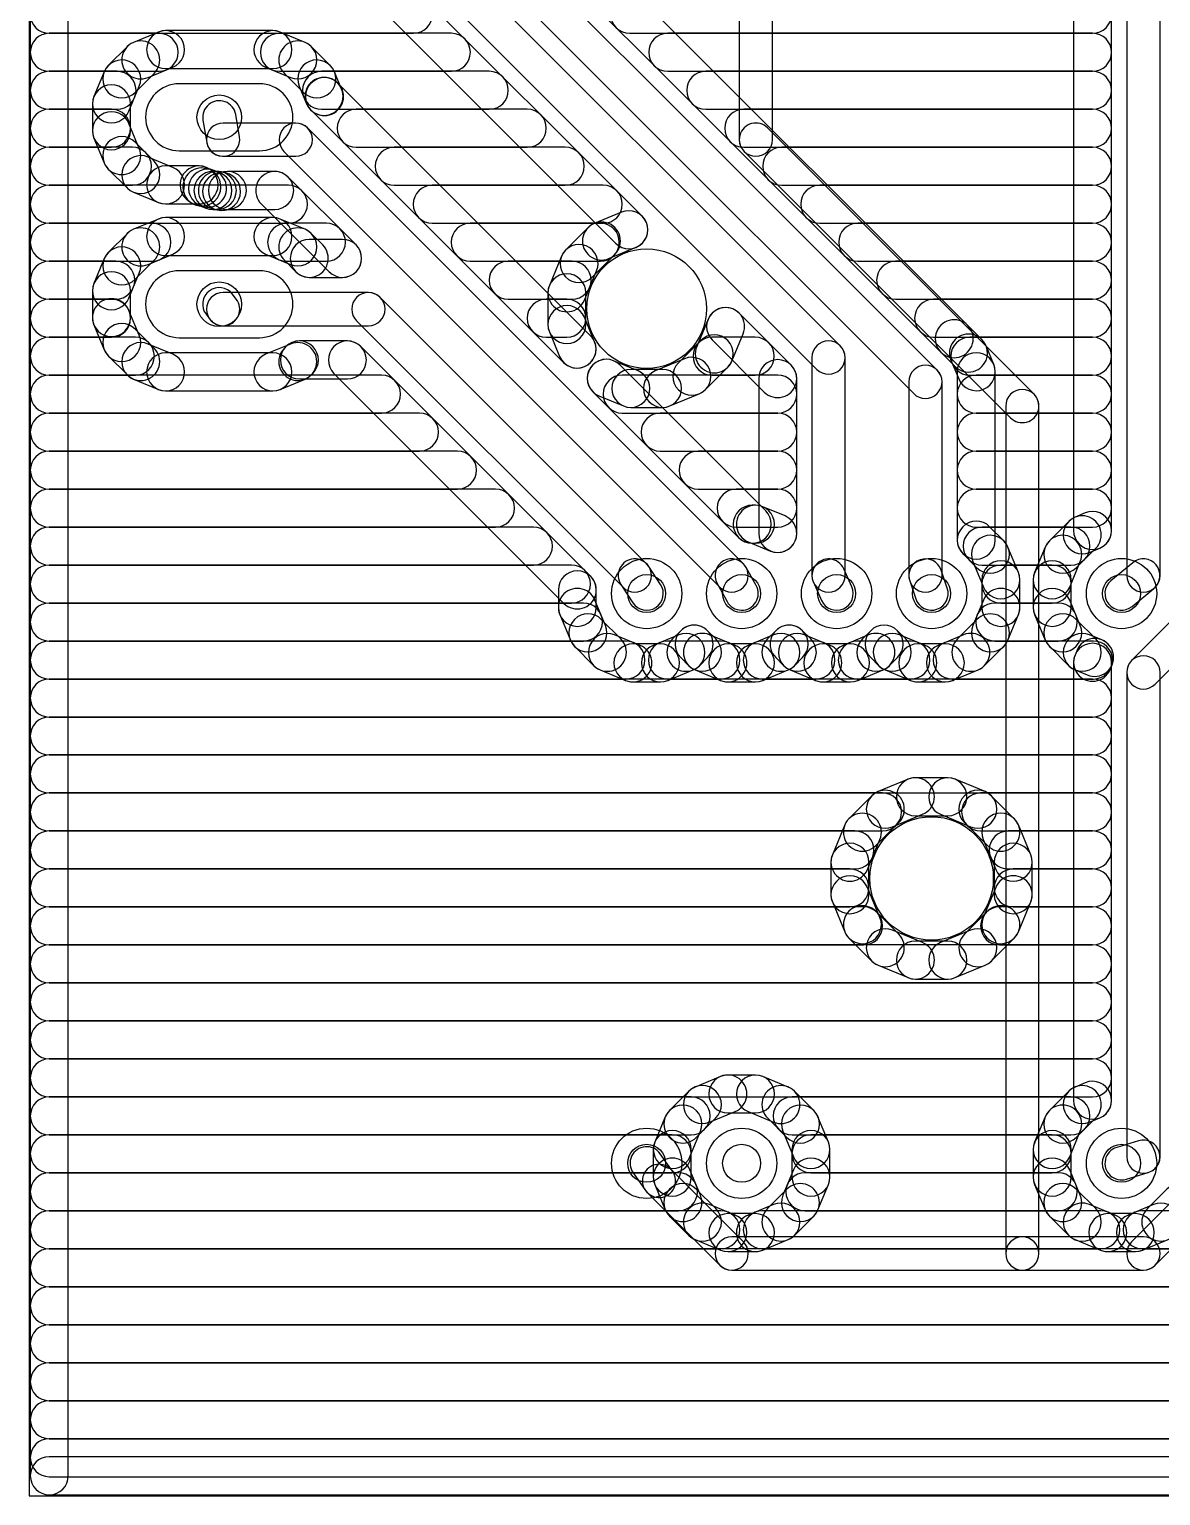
# Model space of a CAD drawing. Extents: x 0 to 108, y 0 to 85.
# Drawn here: x 0 to 30.26, y 0 to 39.22 of the extents above; entities that cross this region are included whole.
import ezdxf

# ---------------------------------------------------------------- set-up
doc = ezdxf.new("R2010")
doc.units = 0
for name, color, linetype in [('16', 174, 'CONTINUOUS'), ('17', 94, 'CONTINUOUS'), ('20', 178, 'CONTINUOUS'), ('44', 250, 'CONTINUOUS')]:
    doc.layers.add(name, color=color, linetype=linetype)

# ---------------------------------------------------------------- blocks, each defined once
blk = doc.blocks.new('ROUNDP')
blk.add_circle((0, 0), 0.5)
blk = doc.blocks.new('LONGP120')
blk.add_lwpolyline([(-0.6, -0.5), (0.6, -0.5, 1), (0.6, 0.5), (-0.6, 0.5, 1)], format="xyb", close=True)

msp = doc.modelspace()

# ---------------------------------------------------------------- linework, layer by layer
at = {"layer": '16'}
for points in [[(1.0414, 0.5334), (1.0414, 84.5466, 1), (0.0254, 84.5466), (0.0254, 0.5334, 1)], [(29.3497, 62.8269), (29.3497, 24.6126, 1), (30.2387, 24.6126), (30.2387, 62.8269, 1)], [(27.9273, 55.8261), (27.9273, 25.8161, 1), (28.9433, 25.8161), (28.9433, 55.8261, 1)], [(19.8755, 36.2712), (19.8755, 49.2252, 1), (18.9865, 49.2252), (18.9865, 36.2712, 1)], [(25.0939, 31.3054), (8.2537, 48.1456, 1), (7.5352, 47.4272), (24.3754, 30.587, 1)], [(24.2792, 30.1085), (7.439, 46.9487, 1), (6.8104, 46.3201), (23.6506, 29.4799, 1)], [(21.6884, 30.7562), (10.6775, 41.7671, 1), (10.0489, 41.1385), (21.0598, 30.1276, 1)], [(9.4411, 39.7347), (15.6735, 33.5023, 1), (16.392, 34.2207), (10.1595, 40.4531, 1)], [(0.5334, 39.116), (10.2702, 39.116, 1), (10.2702, 40.132), (0.5334, 40.132, 1)], [(16.0569, 39.116), (28.4353, 39.116, 1), (28.4353, 40.132), (16.0569, 40.132, 1)], [(0.5334, 38.1), (3.4724, 38.1, 1), (3.4724, 39.116), (0.5334, 39.116, 1)], [(2.6212, 38.7634), (2.1121, 38.2544, 1), (2.8306, 37.5359), (3.3396, 38.045, 1)], [(3.4512, 39.1491), (2.786, 38.8736, 1), (3.1748, 37.9349), (3.84, 38.2104, 1)], [(6.5144, 39.1877), (3.6456, 39.1877, 1), (3.6456, 38.1717), (6.5144, 38.1717, 1)], [(7.374, 38.8736), (6.7088, 39.1491, 1), (6.32, 38.2104), (6.9852, 37.9349, 1)], [(6.6876, 38.1), (11.2862, 38.1, 1), (11.2862, 39.116), (6.6876, 39.116, 1)], [(8.0479, 38.2544), (7.5388, 38.7634, 1), (6.8203, 38.045), (7.3294, 37.5359, 1)], [(17.0729, 38.1), (28.4353, 38.1, 1), (28.4353, 39.116), (17.0729, 39.116, 1)], [(0.5334, 37.084), (2.3458, 37.084, 1), (2.3458, 38.1), (0.5334, 38.1, 1)], [(2.002, 38.0895), (1.7265, 37.4244, 1), (2.6652, 37.0356), (2.9407, 37.7007, 1)], [(8.3513, 37.6228), (8.158, 38.0895, 1), (7.2193, 37.7007), (7.4127, 37.234, 1)], [(7.8142, 37.084), (12.3022, 37.084, 1), (12.3022, 38.1), (7.8142, 38.1, 1)], [(18.0889, 37.084), (28.4353, 37.084, 1), (28.4353, 38.1), (18.0889, 38.1, 1)], [(1.6878, 37.23), (1.6878, 36.51, 1), (2.7038, 36.51), (2.7038, 37.23, 1)], [(8.0888, 37.8926), (8.0763, 37.8977, 1), (7.6877, 36.959), (7.7001, 36.9539, 1)], [(15.0077, 31.0283), (8.2537, 37.7824, 1), (7.5352, 37.064), (14.2893, 30.3099, 1)], [(5.6198, 36.3456), (5.5182, 36.9444, 1), (4.6418, 36.7956), (4.7434, 36.1968, 1)], [(0.5334, 36.068), (2.1958, 36.068, 1), (2.1958, 37.084), (0.5334, 37.084, 1)], [(1.7265, 36.3156), (2.002, 35.6505, 1), (2.9407, 36.0393), (2.6652, 36.7044, 1)], [(8.7417, 36.068), (13.3182, 36.068, 1), (13.3182, 37.084), (8.7417, 37.084, 1)], [(19.1049, 36.068), (28.4353, 36.068, 1), (28.4353, 37.084), (19.1049, 37.084, 1)], [(7.1247, 36.7157), (5.1816, 36.7157, 1), (5.1816, 35.8267), (7.1247, 35.8267, 1)], [(19.0976, 24.9269), (7.439, 36.5855, 1), (6.8104, 35.9569), (18.469, 24.2983, 1)], [(26.87, 29.4608), (19.7453, 36.5855, 1), (19.1167, 35.9569), (26.2414, 28.8322, 1)], [(2.1121, 35.4856), (2.6212, 34.9766, 1), (3.3396, 35.695), (2.8306, 36.2041, 1)], [(0.5334, 35.052), (2.7562, 35.052, 1), (2.7562, 36.068), (0.5334, 36.068, 1)], [(2.786, 34.8664), (3.4512, 34.5909, 1), (3.84, 35.5296), (3.1748, 35.8051, 1)], [(9.7577, 35.052), (14.3342, 35.052, 1), (14.3342, 36.068), (9.7577, 36.068, 1)], [(20.1209, 35.052), (28.4353, 35.052, 1), (28.4353, 36.068), (20.1209, 36.068, 1)], [(3.6456, 34.5523), (4.5399, 34.5523, 1), (4.5399, 35.5683), (3.6456, 35.5683, 1)], [(4.2458, 34.646), (4.3213, 34.5924, 1), (4.9095, 35.4209), (4.834, 35.4745, 1)], [(4.5022, 34.5114), (4.6542, 34.4767, 1), (4.8805, 35.4672), (4.7286, 35.5019, 1)], [(4.5729, 34.5026), (4.7169, 34.443, 1), (5.1057, 35.3816), (4.9617, 35.4413, 1)], [(4.9113, 34.4043), (5.0283, 34.4043, 1), (5.0283, 35.4203), (4.9113, 35.4203, 1)], [(4.9152, 34.4171), (5.0293, 34.391, 1), (5.2556, 35.3815), (5.1415, 35.4075, 1)], [(5.2274, 34.3854), (5.381, 34.4115, 1), (5.2111, 35.4131), (5.0574, 35.3871, 1)], [(5.2961, 34.4043), (6.5618, 34.4043, 1), (6.5618, 35.4203), (5.2961, 35.4203, 1)], [(6.2026, 34.5531), (8.0187, 32.737, 1), (8.7371, 33.4554), (6.921, 35.2715, 1)], [(0.5334, 34.036), (6.9301, 34.036, 1), (6.9301, 35.052), (0.5334, 35.052, 1)], [(10.7737, 34.036), (15.3502, 34.036, 1), (15.3502, 35.052), (10.7737, 35.052, 1)], [(21.1369, 34.036), (28.4353, 34.036, 1), (28.4353, 35.052), (21.1369, 35.052, 1)], [(3.4512, 34.1491), (2.786, 33.8736, 1), (3.1748, 32.9349), (3.84, 33.2104, 1)], [(6.5144, 34.1877), (3.6456, 34.1877, 1), (3.6456, 33.1717), (6.5144, 33.1717, 1)], [(7.374, 33.8736), (6.7088, 34.1491, 1), (6.32, 33.2104), (6.9852, 32.9349, 1)], [(15.8383, 34.3308), (15.1071, 34.0279, 1), (15.4959, 33.0893), (16.2271, 33.3922, 1)], [(0.5334, 33.02), (3.2793, 33.02, 1), (3.2793, 34.036), (0.5334, 34.036, 1)], [(2.6212, 33.7634), (2.1121, 33.2544, 1), (2.8306, 32.5359), (3.3396, 33.045, 1)], [(6.8807, 33.02), (7.9461, 33.02, 1), (7.9461, 34.036), (6.8807, 34.036, 1)], [(7.8468, 33.4554), (7.5388, 33.7634, 1), (6.8203, 33.045), (7.1284, 32.737, 1)], [(11.7897, 33.02), (15.2709, 33.02, 1), (15.2709, 34.036), (11.7897, 34.036, 1)], [(14.9423, 33.9178), (14.3422, 33.3177, 1), (15.0606, 32.5993), (15.6607, 33.1994, 1)], [(22.1529, 33.02), (28.4353, 33.02, 1), (28.4353, 34.036), (22.1529, 34.036, 1)], [(2.002, 33.0895), (1.7265, 32.4244, 1), (2.6652, 32.0356), (2.9407, 32.7007, 1)], [(8.3779, 33.6042), (7.4876, 33.6042, 1), (7.4876, 32.5882), (8.3779, 32.5882, 1)], [(14.2321, 33.1529), (13.9073, 32.3688, 1), (14.8459, 31.98), (15.1707, 32.7641, 1)], [(0.5334, 32.004), (2.3127, 32.004, 1), (2.3127, 33.02), (0.5334, 33.02, 1)], [(12.8057, 32.004), (14.5165, 32.004, 1), (14.5165, 33.02), (12.8057, 33.02, 1)], [(23.1689, 32.004), (28.4353, 32.004, 1), (28.4353, 33.02), (23.1689, 33.02, 1)], [(1.6878, 32.23), (1.6878, 31.51, 1), (2.7038, 31.51), (2.7038, 32.23, 1)], [(13.8686, 32.1744), (13.8686, 31.3256, 1), (14.8846, 31.3256), (14.8846, 32.1744, 1)], [(5.5345, 32.0075), (5.4329, 32.1402, 1), (4.7271, 31.5998), (4.8287, 31.4671, 1)], [(9.0678, 32.1818), (5.1816, 32.1818, 1), (5.1816, 31.2928), (9.0678, 31.2928, 1)], [(16.5068, 24.9269), (9.3821, 32.0516, 1), (8.7535, 31.423), (15.8782, 24.2983, 1)], [(0.5334, 30.988), (2.2016, 30.988, 1), (2.2016, 32.004), (0.5334, 32.004, 1)], [(1.7265, 31.3156), (2.002, 30.6505, 1), (2.9407, 31.0393), (2.6652, 31.7044, 1)], [(13.8217, 30.988), (14.3766, 30.988, 1), (14.3766, 32.004), (13.8217, 32.004, 1)], [(13.9073, 31.1312), (14.1792, 30.4747, 1), (15.1179, 30.8635), (14.8459, 31.52, 1)], [(18.7879, 30.3471), (19.0908, 31.0783, 1), (18.1522, 31.4671), (17.8493, 30.7359, 1)], [(18.2623, 30.9135), (19.656, 29.5198, 1), (20.3744, 30.2382), (18.9807, 31.632, 1)], [(24.1849, 30.988), (28.4353, 30.988, 1), (28.4353, 32.004), (24.1849, 32.004, 1)], [(25.4761, 30.9232), (25.0939, 31.3054, 1), (24.3754, 30.587), (24.7577, 30.2047, 1)], [(0.5334, 29.972), (2.8362, 29.972, 1), (2.8362, 30.988), (0.5334, 30.988, 1)], [(2.1121, 30.4856), (2.6212, 29.9766, 1), (3.3396, 30.695), (2.8306, 31.2041, 1)], [(18.0777, 29.5822), (18.6778, 30.1823, 1), (17.9594, 30.9007), (17.3593, 30.3006, 1)], [(18.2571, 29.972), (19.4142, 29.972, 1), (19.4142, 30.988), (18.2571, 30.988, 1)], [(25.7931, 30.2589), (25.5862, 30.7584, 1), (24.6476, 30.3695), (24.8545, 29.8701, 1)], [(25.1517, 29.972), (28.4353, 29.972, 1), (28.4353, 30.988), (25.1517, 30.988, 1)], [(2.786, 29.8664), (3.4512, 29.5909, 1), (3.84, 30.5296), (3.1748, 30.8051, 1)], [(6.7088, 29.5909), (7.374, 29.8664, 1), (6.9852, 30.8051), (6.32, 30.5296, 1)], [(7.5388, 29.9766), (7.5814, 30.0192, 1), (6.863, 30.7376), (6.8203, 30.695, 1)], [(7.2222, 29.8704), (8.5049, 29.8704, 1), (8.5049, 30.8864), (7.2222, 30.8864, 1)], [(8.1457, 30.0192), (14.2966, 23.8683, 1), (15.015, 24.5867), (8.8641, 30.7376, 1)], [(21.8186, 24.6126), (21.8186, 30.4419, 1), (20.9296, 30.4419), (20.9296, 24.6126, 1)], [(3.6456, 29.5523), (6.5144, 29.5523, 1), (6.5144, 30.5682), (3.6456, 30.5682, 1)], [(15.2347, 29.4192), (15.8912, 29.1473, 1), (16.28, 30.0859), (15.6235, 30.3579, 1)], [(19.6927, 26.3434), (15.7883, 30.2477, 1), (15.0699, 29.5293), (18.9743, 25.625, 1)], [(17.1288, 29.1473), (17.9129, 29.4721, 1), (17.5241, 30.4107), (16.74, 30.0859, 1)], [(19.5072, 29.879), (19.5072, 25.7372, 1), (20.5232, 25.7372), (20.5232, 29.879, 1)], [(24.4094, 24.6126), (24.4094, 29.7942, 1), (23.5204, 29.7942), (23.5204, 24.6126, 1)], [(25.8318, 25.5584), (25.8318, 30.0645, 1), (24.8158, 30.0645), (24.8158, 25.5584, 1)], [(0.5334, 28.956), (9.4193, 28.956, 1), (9.4193, 29.972), (0.5334, 29.972, 1)], [(15.8537, 28.956), (20.0152, 28.956, 1), (20.0152, 29.972), (15.8537, 29.972, 1)], [(16.0856, 29.1086), (16.9344, 29.1086, 1), (16.9344, 30.1246), (16.0856, 30.1246, 1)], [(25.3238, 28.956), (28.4353, 28.956, 1), (28.4353, 29.972), (25.3238, 29.972, 1)], [(27.0002, 6.477), (27.0002, 29.1465, 1), (26.1112, 29.1465), (26.1112, 6.477, 1)], [(0.5334, 27.94), (10.4353, 27.94, 1), (10.4353, 28.956), (0.5334, 28.956, 1)], [(16.8697, 27.94), (20.0152, 27.94, 1), (20.0152, 28.956), (16.8697, 28.956, 1)], [(25.3238, 27.94), (28.4353, 27.94, 1), (28.4353, 28.956), (25.3238, 28.956, 1)], [(0.5334, 26.924), (11.4513, 26.924, 1), (11.4513, 27.94), (0.5334, 27.94, 1)], [(17.8857, 26.924), (20.0152, 26.924, 1), (20.0152, 27.94), (17.8857, 27.94, 1)], [(25.3238, 26.924), (28.4353, 26.924, 1), (28.4353, 27.94), (25.3238, 27.94, 1)], [(0.5334, 25.908), (12.4673, 25.908, 1), (12.4673, 26.924), (0.5334, 26.924, 1)], [(18.9017, 25.908), (20.0152, 25.908, 1), (20.0152, 26.924), (18.9017, 26.924, 1)], [(25.3238, 25.908), (28.4353, 25.908, 1), (28.4353, 26.924), (25.3238, 26.924, 1)], [(19.4188, 26.4922), (19.3335, 26.4922, 1), (19.3335, 25.4762), (19.4188, 25.4762, 1)], [(20.2096, 26.2065), (19.6132, 26.4535, 1), (19.2244, 25.5149), (19.8208, 25.2678, 1)], [(28.2409, 26.2854), (27.9653, 26.1712, 1), (28.3541, 25.2326), (28.6297, 25.3467, 1)], [(0.5334, 24.892), (13.4833, 24.892, 1), (13.4833, 25.908), (0.5334, 25.908, 1)], [(26.0611, 25.5395), (25.683, 25.9176, 1), (24.9646, 25.1992), (25.3427, 24.8211, 1)], [(25.4822, 24.892), (27.8578, 24.892, 1), (27.8578, 25.908), (25.4822, 25.908, 1)], [(27.8005, 26.0611), (27.2789, 25.5395, 1), (27.9973, 24.8211), (28.5189, 25.3427, 1)], [(26.4535, 24.6932), (26.1712, 25.3747, 1), (25.2326, 24.9859), (25.5149, 24.3044, 1)], [(27.1688, 25.3747), (26.8865, 24.6932, 1), (27.8251, 24.3044), (28.1074, 24.9859, 1)], [(0.5334, 23.876), (14.4993, 23.876, 1), (14.4993, 24.892), (0.5334, 24.892, 1)], [(14.1478, 24.2275), (14.1478, 23.7612, 1), (15.1638, 23.7612), (15.1638, 24.2275, 1)], [(15.8212, 24.3683), (16.1387, 23.8857, 1), (16.8813, 24.3743), (16.5638, 24.8569, 1)], [(18.3943, 24.3976), (18.661, 23.915, 1), (19.439, 24.345), (19.1723, 24.8276, 1)], [(20.9684, 24.4311), (21.1843, 23.9485, 1), (21.9957, 24.3115), (21.7798, 24.7941, 1)], [(23.5443, 24.4687), (23.7094, 23.9861, 1), (24.5506, 24.2739), (24.3855, 24.7565, 1)], [(26.4922, 23.7612), (26.4922, 24.4988, 1), (25.4762, 24.4988), (25.4762, 23.7612, 1)], [(25.9842, 23.876), (27.3558, 23.876, 1), (27.3558, 24.892), (25.9842, 24.892, 1)], [(26.8478, 24.4988), (26.8478, 23.7612, 1), (27.8638, 23.7612), (27.8638, 24.4988, 1)], [(29.5111, 24.9553), (28.9269, 24.4727, 1), (29.4931, 23.7873), (30.0773, 24.2699, 1)], [(31.423, 24.2792), (29.4799, 22.3361, 1), (30.1085, 21.7075), (32.0516, 23.6506, 1)], [(14.1865, 23.5668), (14.4688, 22.8853, 1), (15.4074, 23.2741), (15.1251, 23.9556, 1)], [(26.1712, 22.8853), (26.4535, 23.5668, 1), (25.5149, 23.9556), (25.2326, 23.2741, 1)], [(26.8865, 23.5668), (27.1688, 22.8853, 1), (28.1074, 23.2741), (27.8251, 23.9556, 1)], [(0.5334, 22.86), (14.8187, 22.86, 1), (14.8187, 23.876), (0.5334, 23.876, 1)], [(14.5789, 22.7205), (15.1005, 22.1989, 1), (15.8189, 22.9173), (15.2973, 23.4389, 1)], [(25.5395, 22.1989), (26.0611, 22.7205, 1), (25.3427, 23.4389), (24.8211, 22.9173, 1)], [(25.8213, 22.86), (27.5187, 22.86, 1), (27.5187, 23.876), (25.8213, 23.876, 1)], [(27.2789, 22.7205), (27.8005, 22.1989, 1), (28.5189, 22.9173), (27.9973, 23.4389, 1)], [(17.9195, 22.1989), (18.1392, 22.4186, 1), (17.4208, 23.137), (17.2011, 22.9173, 1)], [(17.4208, 22.4186), (17.6405, 22.1989, 1), (18.3589, 22.9173), (18.1392, 23.137, 1)], [(20.4595, 22.1989), (20.6792, 22.4186, 1), (19.9608, 23.137), (19.7411, 22.9173, 1)], [(19.9608, 22.4186), (20.1805, 22.1989, 1), (20.8989, 22.9173), (20.6792, 23.137, 1)], [(22.9995, 22.1989), (23.2192, 22.4186, 1), (22.5008, 23.137), (22.2811, 22.9173, 1)], [(22.5008, 22.4186), (22.7205, 22.1989, 1), (23.4389, 22.9173), (23.2192, 23.137, 1)], [(0.5334, 21.844), (15.9572, 21.844, 1), (15.9572, 22.86), (0.5334, 22.86, 1)], [(15.2653, 22.0888), (15.9468, 21.8065, 1), (16.3356, 22.7451), (15.6541, 23.0274, 1)], [(16.1412, 21.7678), (16.8788, 21.7678, 1), (16.8788, 22.7838), (16.1412, 22.7838, 1)], [(17.0732, 21.8065), (17.7547, 22.0888, 1), (17.3659, 23.0274), (16.6844, 22.7451, 1)], [(17.0628, 21.844), (18.4972, 21.844, 1), (18.4972, 22.86), (17.0628, 22.86, 1)], [(17.8053, 22.0888), (18.4868, 21.8065, 1), (18.8756, 22.7451), (18.1941, 23.0274, 1)], [(18.6812, 21.7678), (19.4188, 21.7678, 1), (19.4188, 22.7838), (18.6812, 22.7838, 1)], [(19.6132, 21.8065), (20.2947, 22.0888, 1), (19.9059, 23.0274), (19.2244, 22.7451, 1)], [(19.6028, 21.844), (21.0372, 21.844, 1), (21.0372, 22.86), (19.6028, 22.86, 1)], [(20.3453, 22.0888), (21.0268, 21.8065, 1), (21.4156, 22.7451), (20.7341, 23.0274, 1)], [(21.2212, 21.7678), (21.9588, 21.7678, 1), (21.9588, 22.7838), (21.2212, 22.7838, 1)], [(22.1532, 21.8065), (22.8347, 22.0888, 1), (22.4459, 23.0274), (21.7644, 22.7451, 1)], [(22.1428, 21.844), (23.5772, 21.844, 1), (23.5772, 22.86), (22.1428, 22.86, 1)], [(22.8853, 22.0888), (23.5668, 21.8065, 1), (23.9556, 22.7451), (23.2741, 23.0274, 1)], [(23.7612, 21.7678), (24.4988, 21.7678, 1), (24.4988, 22.7838), (23.7612, 22.7838, 1)], [(24.6932, 21.8065), (25.3747, 22.0888, 1), (24.9859, 23.0274), (24.3044, 22.7451, 1)], [(24.6828, 21.844), (28.4601, 21.844, 1), (28.4601, 22.86), (24.6828, 22.86, 1)], [(27.9653, 22.0888), (28.2946, 21.9524, 1), (28.6834, 22.891), (28.3541, 23.0274, 1)], [(28.0196, 22.6161), (27.966, 22.4865, 1), (28.9046, 22.0977), (28.9583, 22.2273, 1)], [(27.9273, 22.2921), (27.9273, 10.5761, 1), (28.9433, 10.5761), (28.9433, 22.2921, 1)], [(29.3497, 22.0218), (29.3497, 9.0678, 1), (30.2387, 9.0678), (30.2387, 22.0218, 1)], [(0.5334, 20.828), (28.4353, 20.828, 1), (28.4353, 21.844), (0.5334, 21.844, 1)], [(0.5334, 19.812), (28.4353, 19.812, 1), (28.4353, 20.828), (0.5334, 20.828, 1)], [(0.5334, 18.796), (28.4353, 18.796, 1), (28.4353, 19.812), (0.5334, 19.812, 1)], [(22.5334, 18.7211), (21.9189, 18.1066, 1), (22.6374, 17.3882), (23.2518, 18.0026, 1)], [(23.5011, 19.1637), (22.6982, 18.8312, 1), (23.087, 17.8925), (23.8899, 18.2251, 1)], [(24.5645, 19.2024), (23.6955, 19.2024, 1), (23.6955, 18.1864), (24.5645, 18.1864, 1)], [(25.5618, 18.8312), (24.7589, 19.1637, 1), (24.3701, 18.2251), (25.173, 17.8925, 1)], [(26.3411, 18.1066), (25.7266, 18.7211, 1), (25.0082, 18.0026), (25.6226, 17.3882, 1)], [(0.5334, 17.78), (22.8188, 17.78, 1), (22.8188, 18.796), (0.5334, 18.796, 1)], [(25.4412, 17.78), (28.4353, 17.78, 1), (28.4353, 18.796), (25.4412, 18.796, 1)], [(21.8088, 17.9418), (21.4763, 17.1389, 1), (22.4149, 16.7501), (22.7475, 17.553, 1)], [(26.7837, 17.1389), (26.4512, 17.9418, 1), (25.5125, 17.553), (25.8451, 16.7501, 1)], [(0.5334, 16.764), (22.0813, 16.764, 1), (22.0813, 17.78), (0.5334, 17.78, 1)], [(26.1787, 16.764), (28.4353, 16.764, 1), (28.4353, 17.78), (26.1787, 17.78, 1)], [(21.4376, 16.9445), (21.4376, 16.0755, 1), (22.4536, 16.0755), (22.4536, 16.9445, 1)], [(26.8224, 16.0755), (26.8224, 16.9445, 1), (25.8064, 16.9445), (25.8064, 16.0755, 1)], [(0.5334, 15.748), (21.9456, 15.748, 1), (21.9456, 16.764), (0.5334, 16.764, 1)], [(21.4763, 15.8811), (21.8088, 15.0782, 1), (22.7475, 15.467), (22.4149, 16.2699, 1)], [(26.4512, 15.0782), (26.7837, 15.8811, 1), (25.8451, 16.2699), (25.5125, 15.467, 1)], [(26.3144, 15.748), (28.4353, 15.748, 1), (28.4353, 16.764), (26.3144, 16.764, 1)], [(0.5334, 14.732), (22.3108, 14.732, 1), (22.3108, 15.748), (0.5334, 15.748, 1)], [(21.9189, 14.9134), (22.5334, 14.2989, 1), (23.2518, 15.0174), (22.6374, 15.6318, 1)], [(25.7266, 14.2989), (26.3411, 14.9134, 1), (25.6226, 15.6318), (25.0082, 15.0174, 1)], [(25.9492, 14.732), (28.4353, 14.732, 1), (28.4353, 15.748), (25.9492, 15.748, 1)], [(22.6982, 14.1888), (23.5011, 13.8563, 1), (23.8899, 14.7949), (23.087, 15.1275, 1)], [(24.7589, 13.8563), (25.5618, 14.1888, 1), (25.173, 15.1275), (24.3701, 14.7949, 1)], [(0.5334, 13.716), (28.4353, 13.716, 1), (28.4353, 14.732), (0.5334, 14.732, 1)], [(23.6955, 13.8176), (24.5645, 13.8176, 1), (24.5645, 14.8336), (23.6955, 14.8336, 1)], [(0.5334, 12.7), (28.4353, 12.7, 1), (28.4353, 13.716), (0.5334, 13.716, 1)], [(0.5334, 11.684), (28.4353, 11.684, 1), (28.4353, 12.7), (0.5334, 12.7, 1)], [(0.5334, 10.668), (28.4353, 10.668, 1), (28.4353, 11.684), (0.5334, 11.684, 1)], [(18.4868, 11.2135), (17.8053, 10.9312, 1), (18.1941, 9.9926), (18.8756, 10.2749, 1)], [(19.4188, 11.2522), (18.6812, 11.2522, 1), (18.6812, 10.2362), (19.4188, 10.2362, 1)], [(20.2947, 10.9312), (19.6132, 11.2135, 1), (19.2244, 10.2749), (19.9059, 9.9926, 1)], [(28.2409, 11.0454), (27.9653, 10.9312, 1), (28.3541, 9.9926), (28.6297, 10.1067, 1)], [(0.5334, 9.652), (17.6978, 9.652, 1), (17.6978, 10.668), (0.5334, 10.668, 1)], [(17.6405, 10.8211), (17.1189, 10.2995, 1), (17.8373, 9.5811), (18.3589, 10.1027, 1)], [(20.9811, 10.2995), (20.4595, 10.8211, 1), (19.7411, 10.1027), (20.2627, 9.5811, 1)], [(20.4022, 9.652), (27.8578, 9.652, 1), (27.8578, 10.668), (20.4022, 10.668, 1)], [(27.8005, 10.8211), (27.2789, 10.2995, 1), (27.9973, 9.5811), (28.5189, 10.1027, 1)], [(17.0088, 10.1347), (16.7265, 9.4532, 1), (17.6651, 9.0644), (17.9474, 9.7459, 1)], [(21.3735, 9.4532), (21.0912, 10.1347, 1), (20.1526, 9.7459), (20.4349, 9.0644, 1)], [(27.1688, 10.1347), (26.8865, 9.4532, 1), (27.8251, 9.0644), (28.1074, 9.7459, 1)], [(0.5334, 8.636), (17.1958, 8.636, 1), (17.1958, 9.652), (0.5334, 9.652, 1)], [(16.6878, 9.2588), (16.6878, 8.5212, 1), (17.7038, 8.5212), (17.7038, 9.2588, 1)], [(21.4122, 8.5212), (21.4122, 9.2588, 1), (20.3962, 9.2588), (20.3962, 8.5212, 1)], [(20.9042, 8.636), (27.3558, 8.636, 1), (27.3558, 9.652), (20.9042, 9.652, 1)], [(26.8478, 9.2588), (26.8478, 8.5212, 1), (27.8638, 8.5212), (27.8638, 9.2588, 1)], [(29.6648, 9.493), (29.0806, 9.3152, 1), (29.3394, 8.4648), (29.9236, 8.6426, 1)], [(17.2039, 8.6757), (16.8737, 9.1456, 1), (16.1463, 8.6344), (16.4765, 8.1645, 1)], [(16.7265, 8.3268), (17.0088, 7.6453, 1), (17.9474, 8.0341), (17.6651, 8.7156, 1)], [(21.0912, 7.6453), (21.3735, 8.3268, 1), (20.4349, 8.7156), (20.1526, 8.0341, 1)], [(26.8865, 8.3268), (27.1688, 7.6453, 1), (28.1074, 8.0341), (27.8251, 8.7156, 1)], [(0.5334, 7.62), (17.3587, 7.62, 1), (17.3587, 8.636), (0.5334, 8.636, 1)], [(19.0976, 6.7913), (17.1545, 8.7344, 1), (16.5259, 8.1058), (18.469, 6.1627, 1)], [(20.7413, 7.62), (27.5187, 7.62, 1), (27.5187, 8.636), (20.7413, 8.636, 1)], [(31.423, 8.7344), (29.4799, 6.7913, 1), (30.1085, 6.1627), (32.0516, 8.1058, 1)], [(17.1189, 7.4805), (17.6405, 6.9589, 1), (18.3589, 7.6773), (17.8373, 8.1989, 1)], [(20.4595, 6.9589), (20.9811, 7.4805, 1), (20.2627, 8.1989), (19.7411, 7.6773, 1)], [(27.2789, 7.4805), (27.8005, 6.9589, 1), (28.5189, 7.6773), (27.9973, 8.1989, 1)], [(30.6195, 6.9589), (31.1411, 7.4805, 1), (30.4227, 8.1989), (29.9011, 7.6773, 1)], [(0.5334, 6.604), (18.4972, 6.604, 1), (18.4972, 7.62), (0.5334, 7.62, 1)], [(17.8053, 6.8488), (18.4868, 6.5665, 1), (18.8756, 7.5051), (18.1941, 7.7874, 1)], [(18.6812, 6.5278), (19.4188, 6.5278, 1), (19.4188, 7.5438), (18.6812, 7.5438, 1)], [(19.6132, 6.5665), (20.2947, 6.8488, 1), (19.9059, 7.7874), (19.2244, 7.5051, 1)], [(19.6028, 6.604), (28.6572, 6.604, 1), (28.6572, 7.62), (19.6028, 7.62, 1)], [(27.9653, 6.8488), (28.6468, 6.5665, 1), (29.0356, 7.5051), (28.3541, 7.7874, 1)], [(28.8412, 6.5278), (29.5788, 6.5278, 1), (29.5788, 7.5438), (28.8412, 7.5438, 1)], [(29.7732, 6.5665), (30.4547, 6.8488, 1), (30.0659, 7.7874), (29.3844, 7.5051, 1)], [(29.7628, 6.604), (51.5172, 6.604, 1), (51.5172, 7.62), (29.7628, 7.62, 1)], [(26.5557, 6.9215), (18.7833, 6.9215, 1), (18.7833, 6.0325), (26.5557, 6.0325, 1)], [(29.7942, 6.9215), (26.5557, 6.9215, 1), (26.5557, 6.0325), (29.7942, 6.0325, 1)], [(0.5334, 5.588), (52.866, 5.588, 1), (52.866, 6.604), (0.5334, 6.604, 1)], [(0.5334, 4.572), (107.0866, 4.572, 1), (107.0866, 5.588), (0.5334, 5.588, 1)], [(0.5334, 3.556), (107.0866, 3.556, 1), (107.0866, 4.572), (0.5334, 4.572, 1)], [(0.5334, 2.54), (107.0866, 2.54, 1), (107.0866, 3.556), (0.5334, 3.556, 1)], [(0.5334, 1.524), (107.0866, 1.524, 1), (107.0866, 2.54), (0.5334, 2.54, 1)], [(0.5334, 0.508), (107.0866, 0.508, 1), (107.0866, 1.524), (0.5334, 1.524, 1)], [(107.0866, 1.0414), (0.5334, 1.0414, 1), (0.5334, 0.0254), (107.0866, 0.0254, 1)]]:
    msp.add_lwpolyline(points, format="xyb", close=True, dxfattribs=at)
at = {"layer": '20'}
for p, q in [((0, 85.08), (0, 0)), ((0, 0), (107.62, 0))]:
    msp.add_line(p, q, dxfattribs=at)
for centre, radius in [((16.51, 31.75), 1.6), ((24.13, 16.51), 1.651)]:
    msp.add_circle(centre, radius, dxfattribs=at)
at = {"layer": '44'}
for centre, radius in [((5.08, 36.87), 0.5969), ((5.08, 31.87), 0.5969), ((16.51, 24.13), 0.508), ((19.05, 24.13), 0.508), ((21.59, 24.13), 0.508), ((24.13, 24.13), 0.508), ((29.21, 24.13), 0.508), ((16.51, 8.89), 0.508), ((19.05, 8.89), 0.508), ((29.21, 8.89), 0.508)]:
    msp.add_circle(centre, radius, dxfattribs=at)

# ---------------------------------------------------------------- block references
at = {"layer": '17'}
for name, p, xscale, yscale in [('LONGP120', (5.08, 36.87), 1.7907, 1.7907), ('LONGP120', (5.08, 31.87), 1.7907, 1.7907), ('ROUNDP', (16.51, 24.13), 1.8796, 1.8796), ('ROUNDP', (19.05, 24.13), 1.8796, 1.8796), ('ROUNDP', (21.59, 24.13), 1.8796, 1.8796), ('ROUNDP', (24.13, 24.13), 1.8796, 1.8796), ('ROUNDP', (29.21, 24.13), 1.8796, 1.8796), ('ROUNDP', (16.51, 8.89), 1.8796, 1.8796), ('ROUNDP', (19.05, 8.89), 1.8796, 1.8796), ('ROUNDP', (29.21, 8.89), 1.8796, 1.8796)]:
    msp.add_blockref(name, p, dxfattribs=dict(at, xscale=xscale, yscale=yscale))

doc.saveas('drawing.dxf')
